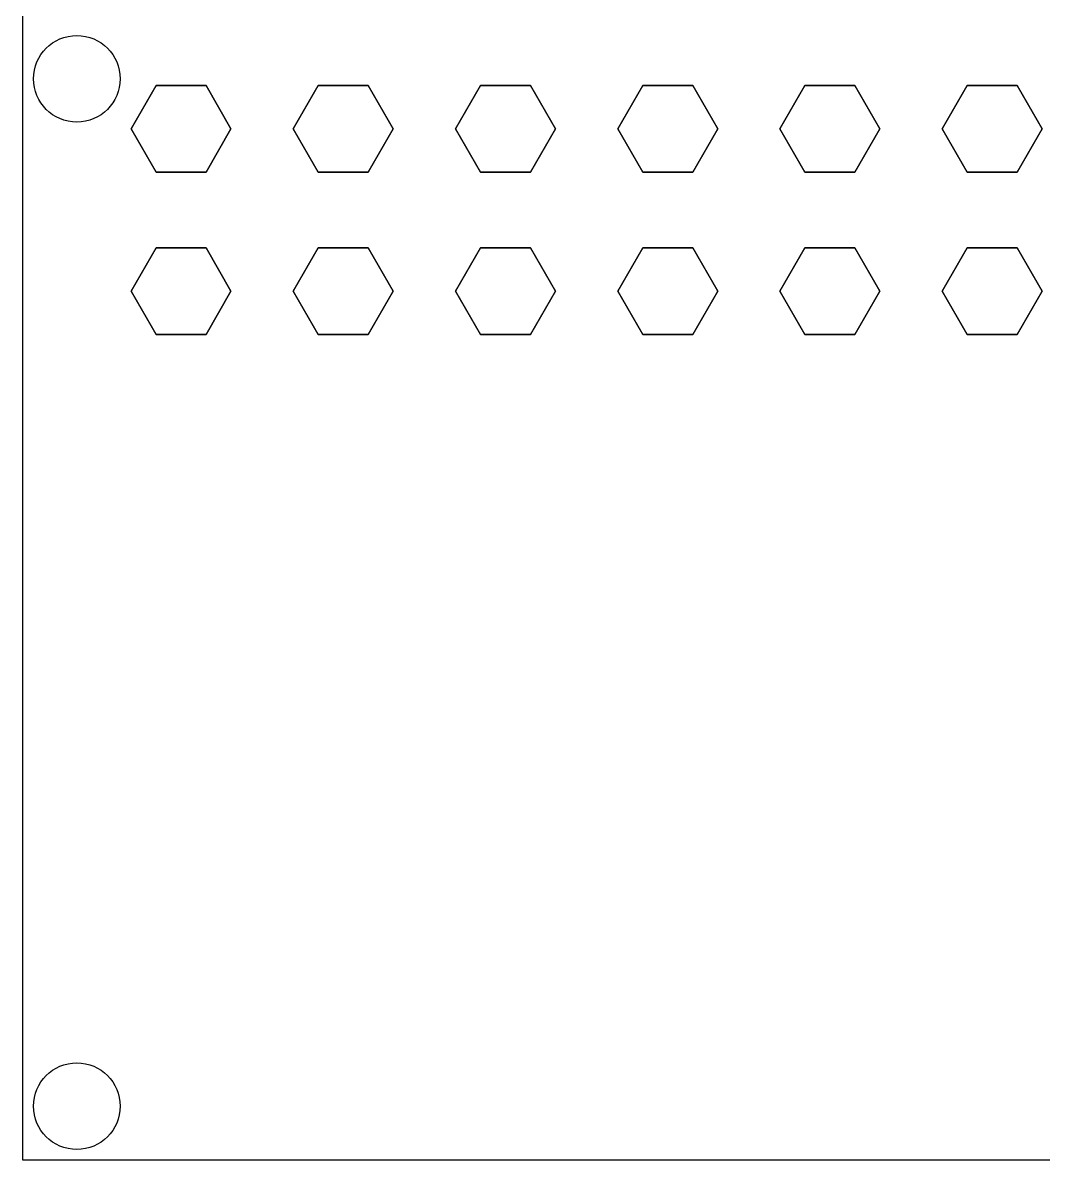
# Model space of a CAD drawing. Header units: millimetres. Extents: x -200 to 200, y -100 to 100.
# Drawn here: x -200 to -105.6, y -100 to 5.2 of the extents above; entities that cross this region are included whole.
import ezdxf

# ---------------------------------------------------------------- set-up
doc = ezdxf.new("R2010")
doc.units = ezdxf.units.MM
doc.layers.add('Body', color=7, linetype='CONTINUOUS')

msp = doc.modelspace()

# ---------------------------------------------------------------- linework, layer by layer
at = {"layer": 'Body'}
for p, q in [((-200, -100), (-200, 100)), ((-200, -100, 3), (-200, 100, 3)), ((-200, -100), (-200, 100)), ((-200, -100, 3), (-200, 100, 3)), ((-191, 0), (-191, 0, 3)), ((-191, 0), (-191, 0, 3)), ((-187.674, -0.635), (-189.984, -4.635)), ((-189.984, -4.635, 3), (-187.674, -0.635, 3)), ((-187.674, -0.635), (-189.984, -4.635)), ((-189.984, -4.635, 3), (-187.674, -0.635, 3)), ((-183.055, -0.635), (-187.674, -0.635)), ((-187.674, -0.635, 3), (-183.055, -0.635, 3)), ((-183.055, -0.635), (-187.674, -0.635)), ((-187.674, -0.635), (-187.674, -0.635, 3)), ((-187.674, -0.635, 3), (-183.055, -0.635, 3)), ((-187.674, -0.635), (-187.674, -0.635, 3)), ((-183.055, -0.635), (-180.745, -4.635)), ((-180.745, -4.635, 3), (-183.055, -0.635, 3)), ((-183.055, -0.635), (-183.055, -0.635, 3)), ((-183.055, -0.635), (-180.745, -4.635)), ((-180.745, -4.635, 3), (-183.055, -0.635, 3)), ((-183.055, -0.635), (-183.055, -0.635, 3)), ((-172.674, -0.635), (-174.984, -4.635)), ((-174.984, -4.635, 3), (-172.674, -0.635, 3)), ((-172.674, -0.635), (-174.984, -4.635)), ((-174.984, -4.635, 3), (-172.674, -0.635, 3)), ((-168.055, -0.635), (-172.674, -0.635)), ((-172.674, -0.635, 3), (-168.055, -0.635, 3)), ((-168.055, -0.635), (-172.674, -0.635)), ((-172.674, -0.635), (-172.674, -0.635, 3)), ((-172.674, -0.635, 3), (-168.055, -0.635, 3)), ((-172.674, -0.635), (-172.674, -0.635, 3)), ((-168.055, -0.635), (-165.745, -4.635)), ((-165.745, -4.635, 3), (-168.055, -0.635, 3)), ((-168.055, -0.635), (-168.055, -0.635, 3)), ((-168.055, -0.635), (-165.745, -4.635)), ((-165.745, -4.635, 3), (-168.055, -0.635, 3)), ((-168.055, -0.635), (-168.055, -0.635, 3)), ((-157.674, -0.635), (-159.984, -4.635)), ((-159.984, -4.635, 3), (-157.674, -0.635, 3)), ((-157.674, -0.635), (-159.984, -4.635)), ((-159.984, -4.635, 3), (-157.674, -0.635, 3)), ((-153.055, -0.635), (-157.674, -0.635)), ((-157.674, -0.635, 3), (-153.055, -0.635, 3)), ((-153.055, -0.635), (-157.674, -0.635)), ((-157.674, -0.635), (-157.674, -0.635, 3)), ((-157.674, -0.635, 3), (-153.055, -0.635, 3)), ((-157.674, -0.635), (-157.674, -0.635, 3)), ((-153.055, -0.635), (-150.745, -4.635)), ((-150.745, -4.635, 3), (-153.055, -0.635, 3)), ((-153.055, -0.635), (-153.055, -0.635, 3)), ((-153.055, -0.635), (-150.745, -4.635)), ((-150.745, -4.635, 3), (-153.055, -0.635, 3)), ((-153.055, -0.635), (-153.055, -0.635, 3)), ((-142.674, -0.635), (-144.984, -4.635)), ((-144.984, -4.635, 3), (-142.674, -0.635, 3)), ((-142.674, -0.635), (-144.984, -4.635)), ((-144.984, -4.635, 3), (-142.674, -0.635, 3)), ((-138.055, -0.635), (-142.674, -0.635)), ((-142.674, -0.635, 3), (-138.055, -0.635, 3)), ((-138.055, -0.635), (-142.674, -0.635)), ((-142.674, -0.635), (-142.674, -0.635, 3)), ((-142.674, -0.635, 3), (-138.055, -0.635, 3)), ((-142.674, -0.635), (-142.674, -0.635, 3)), ((-138.055, -0.635), (-135.745, -4.635)), ((-135.745, -4.635, 3), (-138.055, -0.635, 3)), ((-138.055, -0.635), (-138.055, -0.635, 3)), ((-138.055, -0.635), (-135.745, -4.635)), ((-135.745, -4.635, 3), (-138.055, -0.635, 3)), ((-138.055, -0.635), (-138.055, -0.635, 3)), ((-127.674, -0.635), (-129.984, -4.635)), ((-129.984, -4.635, 3), (-127.674, -0.635, 3)), ((-127.674, -0.635), (-129.984, -4.635)), ((-129.984, -4.635, 3), (-127.674, -0.635, 3)), ((-123.055, -0.635), (-127.674, -0.635)), ((-127.674, -0.635, 3), (-123.055, -0.635, 3)), ((-123.055, -0.635), (-127.674, -0.635)), ((-127.674, -0.635), (-127.674, -0.635, 3)), ((-127.674, -0.635, 3), (-123.055, -0.635, 3)), ((-127.674, -0.635), (-127.674, -0.635, 3)), ((-123.055, -0.635), (-120.745, -4.635)), ((-120.745, -4.635, 3), (-123.055, -0.635, 3)), ((-123.055, -0.635), (-123.055, -0.635, 3)), ((-123.055, -0.635), (-120.745, -4.635)), ((-120.745, -4.635, 3), (-123.055, -0.635, 3)), ((-123.055, -0.635), (-123.055, -0.635, 3)), ((-112.674, -0.635), (-114.984, -4.635)), ((-114.984, -4.635, 3), (-112.674, -0.635, 3)), ((-112.674, -0.635), (-114.984, -4.635)), ((-114.984, -4.635, 3), (-112.674, -0.635, 3)), ((-108.055, -0.635), (-112.674, -0.635)), ((-112.674, -0.635, 3), (-108.055, -0.635, 3)), ((-108.055, -0.635), (-112.674, -0.635)), ((-112.674, -0.635), (-112.674, -0.635, 3)), ((-112.674, -0.635, 3), (-108.055, -0.635, 3)), ((-112.674, -0.635), (-112.674, -0.635, 3)), ((-108.055, -0.635), (-105.745, -4.635)), ((-105.745, -4.635, 3), (-108.055, -0.635, 3)), ((-108.055, -0.635), (-108.055, -0.635, 3)), ((-108.055, -0.635), (-105.745, -4.635)), ((-105.745, -4.635, 3), (-108.055, -0.635, 3)), ((-108.055, -0.635), (-108.055, -0.635, 3)), ((-189.984, -4.635), (-187.674, -8.635)), ((-187.674, -8.635, 3), (-189.984, -4.635, 3)), ((-189.984, -4.635), (-189.984, -4.635, 3)), ((-189.984, -4.635), (-187.674, -8.635)), ((-187.674, -8.635, 3), (-189.984, -4.635, 3)), ((-189.984, -4.635), (-189.984, -4.635, 3)), ((-180.745, -4.635), (-183.055, -8.635)), ((-183.055, -8.635, 3), (-180.745, -4.635, 3)), ((-180.745, -4.635), (-183.055, -8.635)), ((-183.055, -8.635, 3), (-180.745, -4.635, 3)), ((-180.745, -4.635), (-180.745, -4.635, 3)), ((-180.745, -4.635), (-180.745, -4.635, 3)), ((-174.984, -4.635), (-172.674, -8.635)), ((-172.674, -8.635, 3), (-174.984, -4.635, 3)), ((-174.984, -4.635), (-174.984, -4.635, 3)), ((-174.984, -4.635), (-172.674, -8.635)), ((-172.674, -8.635, 3), (-174.984, -4.635, 3)), ((-174.984, -4.635), (-174.984, -4.635, 3)), ((-165.745, -4.635), (-168.055, -8.635)), ((-168.055, -8.635, 3), (-165.745, -4.635, 3)), ((-165.745, -4.635), (-168.055, -8.635)), ((-168.055, -8.635, 3), (-165.745, -4.635, 3)), ((-165.745, -4.635), (-165.745, -4.635, 3)), ((-165.745, -4.635), (-165.745, -4.635, 3)), ((-159.984, -4.635), (-157.674, -8.635)), ((-157.674, -8.635, 3), (-159.984, -4.635, 3)), ((-159.984, -4.635), (-159.984, -4.635, 3)), ((-159.984, -4.635), (-157.674, -8.635)), ((-157.674, -8.635, 3), (-159.984, -4.635, 3)), ((-159.984, -4.635), (-159.984, -4.635, 3)), ((-150.745, -4.635), (-153.055, -8.635)), ((-153.055, -8.635, 3), (-150.745, -4.635, 3)), ((-150.745, -4.635), (-153.055, -8.635)), ((-153.055, -8.635, 3), (-150.745, -4.635, 3)), ((-150.745, -4.635), (-150.745, -4.635, 3)), ((-150.745, -4.635), (-150.745, -4.635, 3)), ((-144.984, -4.635), (-142.674, -8.635)), ((-142.674, -8.635, 3), (-144.984, -4.635, 3)), ((-144.984, -4.635), (-144.984, -4.635, 3)), ((-144.984, -4.635), (-142.674, -8.635)), ((-142.674, -8.635, 3), (-144.984, -4.635, 3)), ((-144.984, -4.635), (-144.984, -4.635, 3)), ((-135.745, -4.635), (-138.055, -8.635)), ((-138.055, -8.635, 3), (-135.745, -4.635, 3)), ((-135.745, -4.635), (-138.055, -8.635)), ((-138.055, -8.635, 3), (-135.745, -4.635, 3)), ((-135.745, -4.635), (-135.745, -4.635, 3)), ((-135.745, -4.635), (-135.745, -4.635, 3)), ((-129.984, -4.635), (-127.674, -8.635)), ((-127.674, -8.635, 3), (-129.984, -4.635, 3)), ((-129.984, -4.635), (-129.984, -4.635, 3)), ((-129.984, -4.635), (-127.674, -8.635)), ((-127.674, -8.635, 3), (-129.984, -4.635, 3)), ((-129.984, -4.635), (-129.984, -4.635, 3)), ((-120.745, -4.635), (-123.055, -8.635)), ((-123.055, -8.635, 3), (-120.745, -4.635, 3)), ((-120.745, -4.635), (-123.055, -8.635)), ((-123.055, -8.635, 3), (-120.745, -4.635, 3)), ((-120.745, -4.635), (-120.745, -4.635, 3)), ((-120.745, -4.635), (-120.745, -4.635, 3)), ((-114.984, -4.635), (-112.674, -8.635)), ((-112.674, -8.635, 3), (-114.984, -4.635, 3)), ((-114.984, -4.635), (-114.984, -4.635, 3)), ((-114.984, -4.635), (-112.674, -8.635)), ((-112.674, -8.635, 3), (-114.984, -4.635, 3)), ((-114.984, -4.635), (-114.984, -4.635, 3)), ((-105.745, -4.635), (-108.055, -8.635)), ((-108.055, -8.635, 3), (-105.745, -4.635, 3)), ((-105.745, -4.635), (-108.055, -8.635)), ((-108.055, -8.635, 3), (-105.745, -4.635, 3)), ((-105.745, -4.635), (-105.745, -4.635, 3)), ((-105.745, -4.635), (-105.745, -4.635, 3)), ((-187.674, -8.635), (-183.055, -8.635)), ((-183.055, -8.635, 3), (-187.674, -8.635, 3)), ((-187.674, -8.635), (-187.674, -8.635, 3)), ((-187.674, -8.635), (-183.055, -8.635)), ((-183.055, -8.635, 3), (-187.674, -8.635, 3)), ((-187.674, -8.635), (-187.674, -8.635, 3)), ((-183.055, -8.635), (-183.055, -8.635, 3)), ((-183.055, -8.635), (-183.055, -8.635, 3)), ((-172.674, -8.635), (-168.055, -8.635)), ((-168.055, -8.635, 3), (-172.674, -8.635, 3)), ((-172.674, -8.635), (-172.674, -8.635, 3)), ((-172.674, -8.635), (-168.055, -8.635)), ((-168.055, -8.635, 3), (-172.674, -8.635, 3)), ((-172.674, -8.635), (-172.674, -8.635, 3)), ((-168.055, -8.635), (-168.055, -8.635, 3)), ((-168.055, -8.635), (-168.055, -8.635, 3)), ((-157.674, -8.635), (-153.055, -8.635)), ((-153.055, -8.635, 3), (-157.674, -8.635, 3)), ((-157.674, -8.635), (-157.674, -8.635, 3)), ((-157.674, -8.635), (-153.055, -8.635)), ((-153.055, -8.635, 3), (-157.674, -8.635, 3)), ((-157.674, -8.635), (-157.674, -8.635, 3)), ((-153.055, -8.635), (-153.055, -8.635, 3)), ((-153.055, -8.635), (-153.055, -8.635, 3)), ((-142.674, -8.635), (-138.055, -8.635)), ((-138.055, -8.635, 3), (-142.674, -8.635, 3)), ((-142.674, -8.635), (-142.674, -8.635, 3)), ((-142.674, -8.635), (-138.055, -8.635)), ((-138.055, -8.635, 3), (-142.674, -8.635, 3)), ((-142.674, -8.635), (-142.674, -8.635, 3)), ((-138.055, -8.635), (-138.055, -8.635, 3)), ((-138.055, -8.635), (-138.055, -8.635, 3)), ((-127.674, -8.635), (-123.055, -8.635)), ((-123.055, -8.635, 3), (-127.674, -8.635, 3)), ((-127.674, -8.635), (-127.674, -8.635, 3)), ((-127.674, -8.635), (-123.055, -8.635)), ((-123.055, -8.635, 3), (-127.674, -8.635, 3)), ((-127.674, -8.635), (-127.674, -8.635, 3)), ((-123.055, -8.635), (-123.055, -8.635, 3)), ((-123.055, -8.635), (-123.055, -8.635, 3)), ((-112.674, -8.635), (-108.055, -8.635)), ((-108.055, -8.635, 3), (-112.674, -8.635, 3)), ((-112.674, -8.635), (-112.674, -8.635, 3)), ((-112.674, -8.635), (-108.055, -8.635)), ((-108.055, -8.635, 3), (-112.674, -8.635, 3)), ((-112.674, -8.635), (-112.674, -8.635, 3)), ((-108.055, -8.635), (-108.055, -8.635, 3)), ((-108.055, -8.635), (-108.055, -8.635, 3)), ((-187.674, -15.635), (-189.984, -19.635)), ((-189.984, -19.635, 3), (-187.674, -15.635, 3)), ((-187.674, -15.635), (-189.984, -19.635)), ((-189.984, -19.635, 3), (-187.674, -15.635, 3)), ((-183.055, -15.635), (-187.674, -15.635)), ((-187.674, -15.635, 3), (-183.055, -15.635, 3)), ((-183.055, -15.635), (-187.674, -15.635)), ((-187.674, -15.635), (-187.674, -15.635, 3)), ((-187.674, -15.635, 3), (-183.055, -15.635, 3)), ((-187.674, -15.635), (-187.674, -15.635, 3)), ((-183.055, -15.635), (-180.745, -19.635)), ((-180.745, -19.635, 3), (-183.055, -15.635, 3)), ((-183.055, -15.635), (-183.055, -15.635, 3)), ((-183.055, -15.635), (-180.745, -19.635)), ((-180.745, -19.635, 3), (-183.055, -15.635, 3)), ((-183.055, -15.635), (-183.055, -15.635, 3)), ((-172.674, -15.635), (-174.984, -19.635)), ((-174.984, -19.635, 3), (-172.674, -15.635, 3)), ((-172.674, -15.635), (-174.984, -19.635)), ((-174.984, -19.635, 3), (-172.674, -15.635, 3)), ((-168.055, -15.635), (-172.674, -15.635)), ((-172.674, -15.635, 3), (-168.055, -15.635, 3)), ((-168.055, -15.635), (-172.674, -15.635)), ((-172.674, -15.635), (-172.674, -15.635, 3)), ((-172.674, -15.635, 3), (-168.055, -15.635, 3)), ((-172.674, -15.635), (-172.674, -15.635, 3)), ((-168.055, -15.635), (-165.745, -19.635)), ((-165.745, -19.635, 3), (-168.055, -15.635, 3)), ((-168.055, -15.635), (-168.055, -15.635, 3)), ((-168.055, -15.635), (-165.745, -19.635)), ((-165.745, -19.635, 3), (-168.055, -15.635, 3)), ((-168.055, -15.635), (-168.055, -15.635, 3)), ((-157.674, -15.635), (-159.984, -19.635)), ((-159.984, -19.635, 3), (-157.674, -15.635, 3)), ((-157.674, -15.635), (-159.984, -19.635)), ((-159.984, -19.635, 3), (-157.674, -15.635, 3)), ((-153.055, -15.635), (-157.674, -15.635)), ((-157.674, -15.635, 3), (-153.055, -15.635, 3)), ((-153.055, -15.635), (-157.674, -15.635)), ((-157.674, -15.635), (-157.674, -15.635, 3)), ((-157.674, -15.635, 3), (-153.055, -15.635, 3)), ((-157.674, -15.635), (-157.674, -15.635, 3)), ((-153.055, -15.635), (-150.745, -19.635)), ((-150.745, -19.635, 3), (-153.055, -15.635, 3)), ((-153.055, -15.635), (-153.055, -15.635, 3)), ((-153.055, -15.635), (-150.745, -19.635)), ((-150.745, -19.635, 3), (-153.055, -15.635, 3)), ((-153.055, -15.635), (-153.055, -15.635, 3)), ((-142.674, -15.635), (-144.984, -19.635)), ((-144.984, -19.635, 3), (-142.674, -15.635, 3)), ((-142.674, -15.635), (-144.984, -19.635)), ((-144.984, -19.635, 3), (-142.674, -15.635, 3)), ((-138.055, -15.635), (-142.674, -15.635)), ((-142.674, -15.635, 3), (-138.055, -15.635, 3)), ((-138.055, -15.635), (-142.674, -15.635)), ((-142.674, -15.635), (-142.674, -15.635, 3)), ((-142.674, -15.635, 3), (-138.055, -15.635, 3)), ((-142.674, -15.635), (-142.674, -15.635, 3)), ((-138.055, -15.635), (-135.745, -19.635)), ((-135.745, -19.635, 3), (-138.055, -15.635, 3)), ((-138.055, -15.635), (-138.055, -15.635, 3)), ((-138.055, -15.635), (-135.745, -19.635)), ((-135.745, -19.635, 3), (-138.055, -15.635, 3)), ((-138.055, -15.635), (-138.055, -15.635, 3)), ((-127.674, -15.635), (-129.984, -19.635)), ((-129.984, -19.635, 3), (-127.674, -15.635, 3)), ((-127.674, -15.635), (-129.984, -19.635)), ((-129.984, -19.635, 3), (-127.674, -15.635, 3)), ((-123.055, -15.635), (-127.674, -15.635)), ((-127.674, -15.635, 3), (-123.055, -15.635, 3)), ((-123.055, -15.635), (-127.674, -15.635)), ((-127.674, -15.635), (-127.674, -15.635, 3)), ((-127.674, -15.635, 3), (-123.055, -15.635, 3)), ((-127.674, -15.635), (-127.674, -15.635, 3)), ((-123.055, -15.635), (-120.745, -19.635)), ((-120.745, -19.635, 3), (-123.055, -15.635, 3)), ((-123.055, -15.635), (-123.055, -15.635, 3)), ((-123.055, -15.635), (-120.745, -19.635)), ((-120.745, -19.635, 3), (-123.055, -15.635, 3)), ((-123.055, -15.635), (-123.055, -15.635, 3)), ((-112.674, -15.635), (-114.984, -19.635)), ((-114.984, -19.635, 3), (-112.674, -15.635, 3)), ((-112.674, -15.635), (-114.984, -19.635)), ((-114.984, -19.635, 3), (-112.674, -15.635, 3)), ((-108.055, -15.635), (-112.674, -15.635)), ((-112.674, -15.635, 3), (-108.055, -15.635, 3)), ((-108.055, -15.635), (-112.674, -15.635)), ((-112.674, -15.635), (-112.674, -15.635, 3)), ((-112.674, -15.635, 3), (-108.055, -15.635, 3)), ((-112.674, -15.635), (-112.674, -15.635, 3)), ((-108.055, -15.635), (-105.745, -19.635)), ((-105.745, -19.635, 3), (-108.055, -15.635, 3)), ((-108.055, -15.635), (-108.055, -15.635, 3)), ((-108.055, -15.635), (-105.745, -19.635)), ((-105.745, -19.635, 3), (-108.055, -15.635, 3)), ((-108.055, -15.635), (-108.055, -15.635, 3)), ((-189.984, -19.635), (-187.674, -23.635)), ((-187.674, -23.635, 3), (-189.984, -19.635, 3)), ((-189.984, -19.635), (-189.984, -19.635, 3)), ((-189.984, -19.635), (-187.674, -23.635)), ((-187.674, -23.635, 3), (-189.984, -19.635, 3)), ((-189.984, -19.635), (-189.984, -19.635, 3)), ((-180.745, -19.635), (-183.055, -23.635)), ((-183.055, -23.635, 3), (-180.745, -19.635, 3)), ((-180.745, -19.635), (-183.055, -23.635)), ((-183.055, -23.635, 3), (-180.745, -19.635, 3)), ((-180.745, -19.635), (-180.745, -19.635, 3)), ((-180.745, -19.635), (-180.745, -19.635, 3)), ((-174.984, -19.635), (-172.674, -23.635)), ((-172.674, -23.635, 3), (-174.984, -19.635, 3)), ((-174.984, -19.635), (-174.984, -19.635, 3)), ((-174.984, -19.635), (-172.674, -23.635)), ((-172.674, -23.635, 3), (-174.984, -19.635, 3)), ((-174.984, -19.635), (-174.984, -19.635, 3)), ((-165.745, -19.635), (-168.055, -23.635)), ((-168.055, -23.635, 3), (-165.745, -19.635, 3)), ((-165.745, -19.635), (-168.055, -23.635)), ((-168.055, -23.635, 3), (-165.745, -19.635, 3)), ((-165.745, -19.635), (-165.745, -19.635, 3)), ((-165.745, -19.635), (-165.745, -19.635, 3)), ((-159.984, -19.635), (-157.674, -23.635)), ((-157.674, -23.635, 3), (-159.984, -19.635, 3)), ((-159.984, -19.635), (-159.984, -19.635, 3)), ((-159.984, -19.635), (-157.674, -23.635)), ((-157.674, -23.635, 3), (-159.984, -19.635, 3)), ((-159.984, -19.635), (-159.984, -19.635, 3)), ((-150.745, -19.635), (-153.055, -23.635)), ((-153.055, -23.635, 3), (-150.745, -19.635, 3)), ((-150.745, -19.635), (-153.055, -23.635)), ((-153.055, -23.635, 3), (-150.745, -19.635, 3)), ((-150.745, -19.635), (-150.745, -19.635, 3)), ((-150.745, -19.635), (-150.745, -19.635, 3)), ((-144.984, -19.635), (-142.674, -23.635)), ((-142.674, -23.635, 3), (-144.984, -19.635, 3)), ((-144.984, -19.635), (-144.984, -19.635, 3)), ((-144.984, -19.635), (-142.674, -23.635)), ((-142.674, -23.635, 3), (-144.984, -19.635, 3)), ((-144.984, -19.635), (-144.984, -19.635, 3)), ((-135.745, -19.635), (-138.055, -23.635)), ((-138.055, -23.635, 3), (-135.745, -19.635, 3)), ((-135.745, -19.635), (-138.055, -23.635)), ((-138.055, -23.635, 3), (-135.745, -19.635, 3)), ((-135.745, -19.635), (-135.745, -19.635, 3)), ((-135.745, -19.635), (-135.745, -19.635, 3)), ((-129.984, -19.635), (-127.674, -23.635)), ((-127.674, -23.635, 3), (-129.984, -19.635, 3)), ((-129.984, -19.635), (-129.984, -19.635, 3)), ((-129.984, -19.635), (-127.674, -23.635)), ((-127.674, -23.635, 3), (-129.984, -19.635, 3)), ((-129.984, -19.635), (-129.984, -19.635, 3)), ((-120.745, -19.635), (-123.055, -23.635)), ((-123.055, -23.635, 3), (-120.745, -19.635, 3)), ((-120.745, -19.635), (-123.055, -23.635)), ((-123.055, -23.635, 3), (-120.745, -19.635, 3)), ((-120.745, -19.635), (-120.745, -19.635, 3)), ((-120.745, -19.635), (-120.745, -19.635, 3)), ((-114.984, -19.635), (-112.674, -23.635)), ((-112.674, -23.635, 3), (-114.984, -19.635, 3)), ((-114.984, -19.635), (-114.984, -19.635, 3)), ((-114.984, -19.635), (-112.674, -23.635)), ((-112.674, -23.635, 3), (-114.984, -19.635, 3)), ((-114.984, -19.635), (-114.984, -19.635, 3)), ((-105.745, -19.635), (-108.055, -23.635)), ((-108.055, -23.635, 3), (-105.745, -19.635, 3)), ((-105.745, -19.635), (-108.055, -23.635)), ((-108.055, -23.635, 3), (-105.745, -19.635, 3)), ((-105.745, -19.635), (-105.745, -19.635, 3)), ((-105.745, -19.635), (-105.745, -19.635, 3)), ((-187.674, -23.635), (-183.055, -23.635)), ((-183.055, -23.635, 3), (-187.674, -23.635, 3)), ((-187.674, -23.635), (-187.674, -23.635, 3)), ((-187.674, -23.635), (-183.055, -23.635)), ((-183.055, -23.635, 3), (-187.674, -23.635, 3)), ((-187.674, -23.635), (-187.674, -23.635, 3)), ((-183.055, -23.635), (-183.055, -23.635, 3)), ((-183.055, -23.635), (-183.055, -23.635, 3)), ((-172.674, -23.635), (-168.055, -23.635)), ((-168.055, -23.635, 3), (-172.674, -23.635, 3)), ((-172.674, -23.635), (-172.674, -23.635, 3)), ((-172.674, -23.635), (-168.055, -23.635)), ((-168.055, -23.635, 3), (-172.674, -23.635, 3)), ((-172.674, -23.635), (-172.674, -23.635, 3)), ((-168.055, -23.635), (-168.055, -23.635, 3)), ((-168.055, -23.635), (-168.055, -23.635, 3)), ((-157.674, -23.635), (-153.055, -23.635)), ((-153.055, -23.635, 3), (-157.674, -23.635, 3)), ((-157.674, -23.635), (-157.674, -23.635, 3)), ((-157.674, -23.635), (-153.055, -23.635)), ((-153.055, -23.635, 3), (-157.674, -23.635, 3)), ((-157.674, -23.635), (-157.674, -23.635, 3)), ((-153.055, -23.635), (-153.055, -23.635, 3)), ((-153.055, -23.635), (-153.055, -23.635, 3)), ((-142.674, -23.635), (-138.055, -23.635)), ((-138.055, -23.635, 3), (-142.674, -23.635, 3)), ((-142.674, -23.635), (-142.674, -23.635, 3)), ((-142.674, -23.635), (-138.055, -23.635)), ((-138.055, -23.635, 3), (-142.674, -23.635, 3)), ((-142.674, -23.635), (-142.674, -23.635, 3)), ((-138.055, -23.635), (-138.055, -23.635, 3)), ((-138.055, -23.635), (-138.055, -23.635, 3)), ((-127.674, -23.635), (-123.055, -23.635)), ((-123.055, -23.635, 3), (-127.674, -23.635, 3)), ((-127.674, -23.635), (-127.674, -23.635, 3)), ((-127.674, -23.635), (-123.055, -23.635)), ((-123.055, -23.635, 3), (-127.674, -23.635, 3)), ((-127.674, -23.635), (-127.674, -23.635, 3)), ((-123.055, -23.635), (-123.055, -23.635, 3)), ((-123.055, -23.635), (-123.055, -23.635, 3)), ((-112.674, -23.635), (-108.055, -23.635)), ((-108.055, -23.635, 3), (-112.674, -23.635, 3)), ((-112.674, -23.635), (-112.674, -23.635, 3)), ((-112.674, -23.635), (-108.055, -23.635)), ((-108.055, -23.635, 3), (-112.674, -23.635, 3)), ((-112.674, -23.635), (-112.674, -23.635, 3)), ((-108.055, -23.635), (-108.055, -23.635, 3)), ((-108.055, -23.635), (-108.055, -23.635, 3)), ((-191, -95), (-191, -95, 3)), ((-191, -95), (-191, -95, 3)), ((-200, -100), (-200, -100, 3)), ((-200, -100), (-200, -100, 3)), ((200, -100), (-200, -100)), ((200, -100, 3), (-200, -100, 3)), ((200, -100), (-200, -100)), ((200, -100, 3), (-200, -100, 3))]:
    msp.add_line(p, q, dxfattribs=at)
for centre in [(-195, 0), (-195, 0), (-195, 0), (-195, 0), (-195, -95), (-195, -95), (-195, -95), (-195, -95)]:
    msp.add_circle(centre, 4, dxfattribs=at)

doc.saveas('drawing.dxf')
